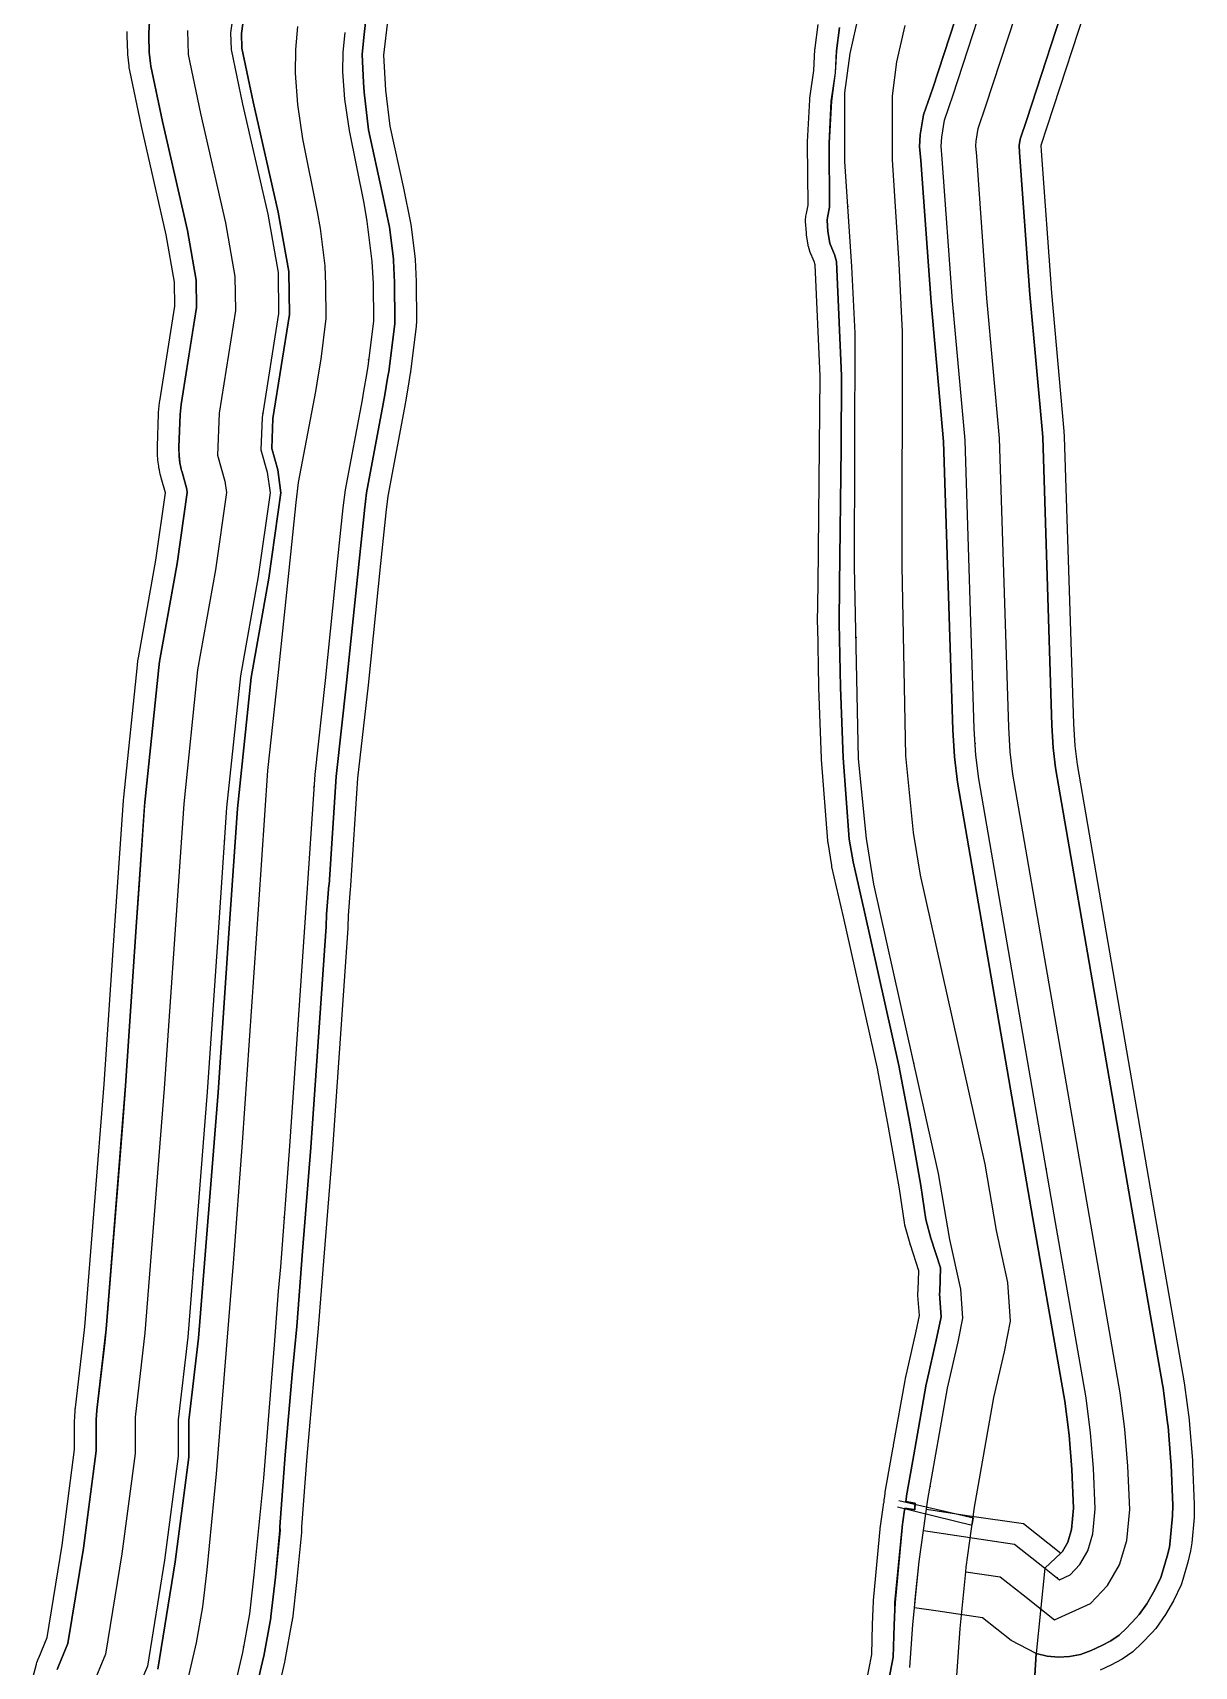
# Model space of a CAD drawing. Header units: inches. Extents: x 87989 to 118156, y 435697 to 451526.
# Drawn here: x 97916.9 to 98186.2, y 448324.2 to 448703 of the extents above; entities that cross this region are included whole.
import ezdxf

# ---------------------------------------------------------------- set-up
doc = ezdxf.new("R2010")
doc.units = ezdxf.units.IN
doc.header["$MEASUREMENT"] = 0
for name, color, linetype, true_color in [('As_waterkering_BWK', 7, 'Continuous', 0x7b8981), ('Beschermingszone_BWK', 7, 'Continuous', 0xcf890d), ('Grens_bebouwingsvrije_zone_BWK', 7, 'Continuous', 0x6789ae), ('Kernzone_BWK', 7, 'Continuous', 0xcb89af), ('Kunstwerken_BWK', 7, 'Continuous', 0xc78952), ('Referentiepunten_BWK', 7, 'Continuous', 0x178980)]:
    doc.layers.add(name, color=color, linetype=linetype, true_color=true_color)

msp = doc.modelspace()

# ---------------------------------------------------------------- linework, layer by layer
at = {"layer": 'As_waterkering_BWK'}
for points in [[(98123.4171, 448355.6581), (98144.5279, 448352.544), (98151.4964, 448347.013), (98154.9312, 448344.2867), (98157.4261, 448345.4092), (98159.675, 448347.7905), (98161.5271, 448350.9655), (98162.7177, 448354.9342), (98163.2469, 448360.7551), (98162.85, 448370.1478), (98162.1886, 448378.3499), (98161.1302, 448386.4197), (98153.7219, 448428.8854), (98136.2594, 448529.9564), (98135.5979, 448535.5127), (98135.201, 448541.5981), (98133.0844, 448608.5378), (98130.1739, 448640.8171), (98127.7927, 448673.7578), (98127.5281, 448676.6682), (98127.6604, 448678.7849), (98128.3218, 448682.7536), (98130.3062, 448688.5745), (98140.625, 448720.1922)], [(97963.7248, 448709.5815), (97962.7987, 448702.9669), (97962.931, 448699.1304), (97965.5768, 448686.4304), (97971.3977, 448660.8981), (97973.7789, 448647.4043), (97973.9112, 448637.8793), (97970.0748, 448613.8021), (97969.8102, 448606.2615), (97971.2654, 448601.1021), (97971.9269, 448596.3396), (97969.1487, 448576.8927), (97965.0477, 448553.8739), (97961.8727, 448523.3145), (97959.8883, 448494.3425), (97957.3747, 448457.4331), (97952.8768, 448400.5475), (97950.6279, 448381.3652), (97950.6279, 448372.8985), (97947.4528, 448348.8214), (97943.4841, 448324.2151), (97940.4414, 448316.939)], [(98120.2941, 448323.9184), (98120.9498, 448333.8805), (98122.4159, 448348.5399), (98124.4305, 448362.8635), (98128.9937, 448388.7203), (98131.4502, 448399.457), (98132.5585, 448404.941), (98132.0681, 448411.6279), (98129.5546, 448423.1373), (98126.9087, 448438.4832), (98111.9597, 448505.5552), (98110.2399, 448516.1386), (98108.3879, 448534.6594), (98107.4618, 448579.2418), (98107.5941, 448633.3492), (98106.8003, 448648.8274), (98105.2128, 448673.1691), (98105.2128, 448689.0441), (98106.4035, 448698.1723), (98108.5201, 448707.4327)]]:
    msp.add_lwpolyline(points, dxfattribs=at)
msp.add_polyline3d([(97989.2396, 448703.0358, 0), (97988.8329, 448698.5185, 0), (97988.7563, 448693.9134, 0), (97989.2125, 448687.578, 0), (97990.2691, 448680.3132, 0), (97993.6928, 448663.4957, 0), (97994.4119, 448659.2162, 0), (97995.5677, 448649.9279, 0), (97995.8093, 448644.8661, 0), (97995.8942, 448636.1415, 0), (97994.5919, 448625.6918, 0), (97994.2594, 448623.7109, 0), (97993.6185, 448619.8923, 0), (97993.2753, 448617.847, 0), (97989.3619, 448597.0395, 0), (97988.8484, 448592.8365, 0), (97987.6117, 448580.9758, 0), (97984.7071, 448552.7722, 0), (97982.2825, 448530.9889, 0), (97980.2678, 448500.0839, 0), (97976.4343, 448444.8462, 0), (97974.3238, 448416.8347, 0), (97973.8477, 448411.182, 0), (97972.9089, 448398.7222, 0), (97970.4131, 448367.8321, 0), (97968.2042, 448345.4174, 0), (97967.1701, 448336.3551, 0), (97965.5603, 448327.4194, 0), (97959.7533, 448302.4014, 0)], dxfattribs=at)
at = {"layer": 'Beschermingszone_BWK'}
for points in [[(98149.2368, 448322.0939), (98149.5701, 448327.1592), (98152.1055, 448326.5402), (98154.7043, 448326.3009), (98157.31, 448326.4465), (98159.8659, 448326.9739), (98162.3165, 448327.8716), (98164.8114, 448328.994), (98166.8831, 448330.0937), (98168.7942, 448331.4533), (98170.5123, 448333.05), (98172.7613, 448335.4312), (98173.4638, 448336.2203), (98175.2231, 448338.7208), (98177.0954, 448341.9306), (98178.4416, 448344.8091), (98178.768, 448345.7932), (98179.9586, 448349.762), (98180.4443, 448351.8086), (98180.6438, 448353.3046), (98181.173, 448359.1254), (98181.2309, 448361.5149), (98180.834, 448370.9077), (98180.7918, 448371.5947), (98180.1303, 448379.7968), (98180.0358, 448380.6905), (98178.9774, 448388.7603), (98178.8624, 448389.5132), (98171.4566, 448431.9644), (98154.0772, 448532.5544), (98153.5285, 448537.1635), (98153.1825, 448542.4685), (98151.0754, 448609.1067), (98151.0116, 448610.1542), (98148.1156, 448642.2743), (98145.7323, 448675.2215), (98145.5859, 448676.8484), (98145.8346, 448678.3406), (98147.3807, 448682.8781), (98157.5551, 448714.0509)], [(98162.2579, 448712.345), (98152.1236, 448681.2958), (98150.6615, 448676.8877), (98150.7155, 448675.6281), (98153.0993, 448642.6791), (98155.9914, 448610.6032), (98156.0729, 448609.2648), (98158.1774, 448542.7103), (98158.5092, 448537.6221), (98159.0266, 448533.2761), (98176.3829, 448432.8197), (98183.788, 448390.3725), (98183.935, 448389.4105), (98184.9933, 448381.3407), (98185.1142, 448380.1987), (98185.7756, 448371.9966), (98185.8295, 448371.1188), (98186.2264, 448361.726), (98186.1525, 448358.6727), (98185.6233, 448352.8519), (98185.3683, 448350.9403), (98184.7478, 448348.3252), (98183.5571, 448344.3565), (98183.14, 448343.099), (98181.4199, 448339.4209), (98179.5419, 448336.2014), (98177.2941, 448333.0063), (98176.3963, 448331.9981), (98174.1474, 448329.6169), (98171.952, 448327.5767), (98169.51, 448325.8394), (98166.8628, 448324.4343), (98164.3679, 448323.3118)], [(97916.9009, 448321.5353), (97917.7576, 448324.7318), (97917.8887, 448325.1475), (97917.9304, 448325.258), (97918.2556, 448326.0898), (97918.2995, 448326.1982), (97920.2437, 448330.8473), (97923.704, 448352.3016), (97926.6279, 448374.4742), (97926.6279, 448381.3652), (97926.6364, 448381.6567), (97926.7656, 448383.8691), (97926.7911, 448384.1598), (97928.9875, 448402.8939), (97933.4392, 448459.1955), (97935.9442, 448495.9778), (97937.9322, 448524.9982), (97937.997, 448525.7509), (97941.1762, 448556.3541), (97941.198, 448556.5327), (97941.3879, 448557.8851), (97941.4161, 448558.0624), (97945.4489, 448580.6991), (97947.6795, 448596.3137), (97946.7048, 448599.77), (97946.5897, 448600.1956), (97946.4765, 448600.6466), (97946.3722, 448601.0996), (97946.2766, 448601.5546), (97946.1984, 448601.9637), (97946.1839, 448602.0437), (97946.112, 448602.4697), (97946.0429, 448602.9295), (97945.9829, 448603.3905), (97945.9317, 448603.8526), (97945.8895, 448604.3157), (97945.8563, 448604.7794), (97945.8321, 448605.2437), (97945.8169, 448605.7083), (97945.8108, 448606.1248), (97945.8105, 448606.2067), (97945.8135, 448606.6381), (97945.8243, 448607.0788), (97946.0896, 448614.6437), (97946.1098, 448614.9503), (97946.3348, 448617.2737), (97946.3738, 448617.5786), (97949.8848, 448639.6135), (97949.8081, 448645.1379), (97947.8663, 448656.1412), (97942.1293, 448681.3155), (97939.428, 448694.2731), (97939.3027, 448694.925), (97939.247, 448695.3095), (97938.9696, 448697.954), (97938.9453, 448698.3033), (97938.8119, 448702.1828), (97938.7991, 448702.9238), (97938.8108, 448703.3143)], [(97943.9822, 448705.6014), (97943.7987, 448702.9669), (97943.81, 448702.3121), (97943.9423, 448698.4756), (97944.2197, 448695.8311), (97944.3304, 448695.2553), (97947.0142, 448682.3812), (97951.6984, 448661.8284), (97952.7686, 448657.1326), (97954.802, 448645.6101), (97954.8903, 448639.2521), (97953.9657, 448633.4494), (97951.3115, 448616.7918), (97951.0865, 448614.4684), (97950.8219, 448606.9278), (97950.8218, 448606.9237), (97950.8126, 448606.5598), (97950.8104, 448606.1917), (97950.8152, 448605.8276), (97950.8153, 448605.8237), (97950.8154, 448605.8198), (97950.8274, 448605.4558), (97950.8461, 448605.0953), (97950.8465, 448605.0882), (97950.847, 448605.081), (97950.8723, 448604.7277), (97950.8728, 448604.721), (97950.8734, 448604.7143), (97950.9056, 448604.3611), (97950.9062, 448604.3544), (97950.9069, 448604.3478), (97950.9461, 448603.9936), (97950.9467, 448603.9886), (97950.9473, 448603.9837), (97950.9943, 448603.6236), (97951.0481, 448603.2649), (97951.0489, 448603.2595), (97951.0498, 448603.2541), (97951.1102, 448602.8988), (97951.1107, 448602.8962), (97951.1793, 448602.535), (97951.2535, 448602.1812), (97951.2549, 448602.1748), (97951.2563, 448602.1684), (97951.3376, 448601.8161), (97951.4251, 448601.467), (97951.4271, 448601.459), (97951.4292, 448601.451), (97951.5226, 448601.1075), (97951.5236, 448601.1038), (97952.6253, 448597.1977), (97952.7393, 448596.3769), (97950.3862, 448579.9051), (97947.3303, 448562.7526), (97946.3393, 448557.1898), (97946.1494, 448555.8374), (97942.9744, 448525.278), (97942.9171, 448524.6128), (97942.7876, 448522.7225), (97941.528, 448504.3325), (97940.9325, 448495.6371), (97938.4257, 448458.8283), (97937.6902, 448449.5271), (97937.1534, 448442.7373), (97933.9643, 448402.4041), (97933.6009, 448399.3047), (97931.7571, 448383.5776), (97931.6279, 448381.3652), (97931.6279, 448374.1458), (97930.0663, 448362.3038), (97928.6518, 448351.5776), (97925.0854, 448329.4655), (97922.9124, 448324.2692), (97922.5872, 448323.4374)], [(98110.0996, 448319.8555), (98111.4355, 448326.9023), (98111.6465, 448333.8867), (98111.7559, 448337.5117), (98111.7578, 448337.5547), (98111.8359, 448339.1992), (98111.8379, 448339.25), (98111.8477, 448339.3711), (98111.8516, 448339.4297), (98113.4922, 448356.8555), (98113.5, 448356.9258), (98113.5176, 448357.0742), (98113.5254, 448357.1328), (98113.543, 448357.2461), (98114.1465, 448361.5352), (98114.1699, 448361.6758), (98114.1816, 448361.7305), (98114.2695, 448362.1289), (98114.2949, 448362.2305), (98114.3203, 448362.3164), (98114.3242, 448362.582), (98114.3496, 448362.9375), (98114.3652, 448363.1016), (98114.5313, 448364.2773), (98114.5371, 448364.3203), (98114.5723, 448364.5352), (98114.5781, 448364.5781), (98116.4141, 448374.9844), (98116.4238, 448375.0352), (98116.4512, 448375.1562), (98116.457, 448375.1797), (98116.4629, 448375.2188), (98116.4844, 448375.3672), (98116.4961, 448375.4453), (98119.1523, 448390.4883), (98119.1621, 448390.5469), (98119.2266, 448390.8594), (98119.2383, 448390.918), (98121.6738, 448401.5625), (98122.4844, 448405.5781), (98122.1465, 448410.2031), (98122.1406, 448410.2852), (98122.1348, 448410.4688), (98122.1387, 448410.7227), (98122.1602, 448411.0547), (98122.1758, 448411.2148), (98122.2148, 448411.5117), (98122.373, 448415.875), (98120.4004, 448421.9063), (98120.3828, 448421.9688), (98120.3457, 448422.0859), (98120.3301, 448422.1445), (98119.1367, 448426.5156), (98119.1016, 448426.6641), (98119.0371, 448426.9766), (98119.0137, 448427.1211), (98117.9043, 448434.8828), (98117.8984, 448434.9258), (98115.3398, 448449.2148), (98112.8516, 448462.4492), (98112.8438, 448462.4922), (98104.8652, 448498.0273), (98102.2207, 448509.5938), (98102.2051, 448509.668), (98102.1738, 448509.8281), (98102.1602, 448509.9063), (98101.3008, 448515.1992), (98101.2871, 448515.2852), (98101.2598, 448515.5117), (98101.25, 448515.6133), (98099.7949, 448534.4648), (98099.793, 448534.5078), (98099.7852, 448534.6172), (98099.7832, 448534.668), (98099.1875, 448551.0742), (98099.1875, 448551.1797), (98099.1895, 448551.3867), (98098.9004, 448565.4688), (98098.8652, 448565.8633), (98098.8594, 448565.9258), (98098.8535, 448566.0898), (98098.8555, 448566.1289), (98098.9863, 448575.0664), (98099.3184, 448606.8633), (98099.4492, 448623.3281), (98098.2891, 448649.1484), (98098.0586, 448649.9688), (98097.1113, 448652.2813), (98097.0938, 448652.3281), (98097.0566, 448652.4219), (98097.0215, 448652.5195), (98096.9727, 448652.6758), (98096.8594, 448653.1016), (98096.8223, 448653.2578), (98096.8125, 448653.3203), (98096.3359, 448656.0508), (98096.3203, 448656.1523), (98096.3164, 448656.1836), (98096.2852, 448656.4492), (98096.2734, 448656.582), (98096.1035, 448659.1992), (98096.0996, 448659.2813), (98096.0938, 448659.4414), (98096.0977, 448659.6875), (98096.1016, 448659.75), (98096.1426, 448660.1992), (98096.1543, 448660.3008), (98096.1758, 448660.4414), (98096.2969, 448661.0703), (98096.668, 448663.0273), (98096.5391, 448677.3633), (98096.5391, 448677.4297), (98096.543, 448677.5898), (98096.5469, 448677.668), (98097.0762, 448687.4063), (98097.084, 448687.4961), (98097.1035, 448687.707), (98097.1152, 448687.8008), (98098.0117, 448694.2109), (98098.2656, 448699.0859), (98098.2676, 448699.1211), (98098.2734, 448699.1875), (98098.291, 448699.3906), (98098.3027, 448699.4883), (98099.0313, 448704.9141)], [(98103.9863, 448704.25), (98103.2598, 448698.8281), (98102.9941, 448693.7344), (98102.0684, 448687.1172), (98101.5391, 448677.3945), (98101.6719, 448662.5781), (98101.209, 448660.1367), (98101.0918, 448659.5234), (98101.2637, 448656.9063), (98101.7383, 448654.1797), (98101.8066, 448654.0078), (98102.7949, 448651.5977), (98103.2598, 448649.9453), (98104.4492, 448623.4219), (98104.3164, 448606.8164), (98103.9863, 448575), (98103.8535, 448566.0703), (98104.1855, 448551.2539), (98104.7793, 448534.8516), (98106.2363, 448516), (98107.0957, 448510.707), (98109.7402, 448499.1328), (98117.7441, 448463.4805), (98120.2578, 448450.1172), (98122.8379, 448435.6992), (98123.9629, 448427.8281), (98125.1523, 448423.4609), (98127.4023, 448416.582), (98127.2031, 448411.0938), (98127.1328, 448410.5586), (98127.5215, 448405.2578), (98126.5625, 448400.5117), (98124.1191, 448389.8359), (98124.0703, 448389.5898), (98121.4199, 448374.5742), (98121.3828, 448374.25), (98121.3379, 448374.1133), (98119.5059, 448363.7305), (98119.4785, 448363.5586), (98119.3184, 448362.4141), (98121.3223, 448362.0469), (98121.498, 448362.0156), (98121.4492, 448360.4883), (98121.207, 448360.5273), (98119.0977, 448360.8398), (98118.9707, 448359.9375), (98118.4922, 448356.5273), (98118.4707, 448356.3867), (98116.8301, 448338.9609), (98116.752, 448337.3398), (98116.6445, 448333.7383), (98116.4219, 448326.3594), (98114.9668, 448318.6875)]]:
    msp.add_lwpolyline(points, dxfattribs=at)
for points in [[(97964.6484, 448301.375, 0), (97970.4316, 448326.2891, 0), (97970.4805, 448326.5313, 0), (97972.0918, 448335.4688, 0), (97972.1387, 448335.7891, 0), (97973.1758, 448344.8906, 0), (97974.2402, 448355.6953, 0), (97974.2012, 448356.582, 0), (97975.4453, 448373.25, 0), (97977.0742, 448391.832, 0), (97978.127, 448403.0352, 0), (97979.4688, 448420.4687, 0), (97981.4199, 448444.4844, 0), (97984.9766, 448495.7148, 0), (97985.0234, 448498.5273, 0), (97985.5977, 448505.3281, 0), (97985.6289, 448505.4492, 0), (97987.2637, 448530.5508, 0), (97989.6777, 448552.2383, 0), (97992.5859, 448580.4609, 0), (97993.8125, 448592.2305, 0), (97993.8223, 448592.3164, 0), (97994.3047, 448596.2734, 0), (97998.1973, 448616.9727, 0), (97998.5488, 448619.0664, 0), (97999.1914, 448622.8828, 0), (97999.5234, 448624.8633, 0), (97999.5527, 448625.0742, 0), (98000.8555, 448635.5234, 0), (98000.8945, 448636.1914, 0), (98000.8086, 448644.9141, 0), (98000.8027, 448645.1055, 0), (98000.5625, 448650.168, 0), (98000.5293, 448650.5469, 0), (97999.6094, 448657.9297, 0), (97997.9531, 448665.9531, 0), (97994.793, 448680.5117, 0), (97993.7402, 448689.2266, 0), (97993.6191, 448691.4297, 0), (97993.2598, 448697.9414, 0), (97993.6953, 448701.8984, 0), (97994.3145, 448707.5195, 0)], [(97999.207, 448706.2773, 0), (97998.2754, 448697.8047, 0), (97998.7227, 448689.6641, 0), (97999.7285, 448681.3438, 0), (98002.8457, 448666.9883, 0), (98004.5098, 448658.9336, 0), (98004.5254, 448658.8438, 0), (98004.5586, 448658.6484, 0), (98004.5703, 448658.5586, 0), (98005.4902, 448651.1641, 0), (98005.4961, 448651.1172, 0), (98005.5059, 448651.0195, 0), (98005.5117, 448650.9727, 0), (98005.543, 448650.5938, 0), (98005.5469, 448650.5469, 0), (98005.5527, 448650.4492, 0), (98005.5566, 448650.4063, 0), (98005.7988, 448645.3203, 0), (98005.8008, 448645.2734, 0), (98005.8066, 448645.0352, 0), (98005.8086, 448644.9883, 0), (98005.8945, 448636.2266, 0), (98005.8926, 448636.1563, 0), (98005.8887, 448635.9883, 0), (98005.8867, 448635.9063, 0), (98005.8477, 448635.2266, 0), (98005.8418, 448635.1563, 0), (98005.8262, 448634.9883, 0), (98005.8184, 448634.9063, 0), (98004.5098, 448624.4219, 0), (98004.5039, 448624.375, 0), (98004.4668, 448624.1133, 0), (98004.459, 448624.0625, 0), (98004.1211, 448622.0547, 0), (98003.4805, 448618.2383, 0), (98003.125, 448616.1172, 0), (98003.1152, 448616.0703, 0), (97999.248, 448595.5078, 0), (97998.7871, 448591.7344, 0), (97998.7832, 448591.6914, 0), (97997.5586, 448579.9453, 0), (97994.6504, 448551.707, 0), (97992.2461, 448530.1094, 0), (97990.625, 448505.2852, 0), (97990.623, 448505.2461, 0), (97990.6094, 448505.0859, 0), (97990.5957, 448504.9609, 0), (97990.5898, 448504.9102, 0), (97990.5215, 448504.4609, 0), (97990.5156, 448504.4297, 0), (97990.0195, 448498.2813, 0), (97989.9766, 448495.6328, 0), (97989.9746, 448495.5664, 0), (97989.9688, 448495.4336, 0), (97989.9648, 448495.375, 0), (97986.4063, 448444.1094, 0), (97984.4531, 448420.0742, 0), (97983.1113, 448402.6328, 0), (97983.1074, 448402.5898, 0), (97982.0527, 448391.3789, 0), (97980.4297, 448372.8438, 0), (97979.209, 448356.5117, 0), (97979.2363, 448355.9219, 0), (97979.2383, 448355.8086, 0), (97979.2363, 448355.7422, 0), (97979.2285, 448355.3828, 0), (97979.2227, 448355.2852, 0), (97979.2168, 448355.2031, 0), (97978.1504, 448344.3789, 0), (97978.1465, 448344.3398, 0), (97977.1055, 448335.2227, 0), (97977.1016, 448335.1797, 0), (97977.0898, 448335.1016, 0), (97977.084, 448335.0625, 0), (97977.0371, 448334.7422, 0), (97977.0313, 448334.7031, 0), (97977.0195, 448334.6211, 0), (97977.0117, 448334.582, 0), (97975.3965, 448325.6172, 0), (97975.3867, 448325.5625, 0), (97975.3223, 448325.25, 0), (97975.3086, 448325.1875, 0), (97969.543, 448300.3516, 0)]]:
    msp.add_polyline3d(points, dxfattribs=at)
at = {"layer": 'Grens_bebouwingsvrije_zone_BWK'}
for points in [[(98133.2291, 448346.1241), (98141.2363, 448344.943), (98146.5229, 448340.7469), (98153.7722, 448334.9929), (98162.1539, 448338.7639), (98166.1222, 448342.9656), (98168.9165, 448347.7559), (98170.6119, 448353.4073), (98171.2623, 448360.5609), (98170.8364, 448370.6384), (98170.1466, 448379.1921), (98169.0403, 448387.6278), (98161.604, 448430.2539), (98144.1784, 448531.1111), (98143.567, 448536.2464), (98143.1928, 448541.985), (98141.073, 448609.0239), (98138.148, 448641.4647), (98135.7665, 448674.4084), (98135.5508, 448676.7815), (98135.6192, 448677.8754), (98136.1053, 448680.7923), (98137.8952, 448686.0426), (98148.1495, 448717.4628)], [(97952.7747, 448703.4918), (97952.9665, 448697.9296), (97955.8062, 448684.2991), (97961.5929, 448658.9165), (97963.7911, 448646.4598), (97963.9002, 448638.6019), (97960.1025, 448614.7679), (97959.7615, 448605.0507), (97961.4548, 448599.0474), (97961.8281, 448596.3592), (97959.2736, 448578.4773), (97955.1388, 448555.2694), (97951.908, 448524.1731), (97949.9115, 448495.0239), (97947.4016, 448458.1669), (97942.9228, 448401.5242), (97940.6279, 448381.9494), (97940.6279, 448373.555), (97937.5575, 448350.2715), (97933.8006, 448326.9786), (97930.7867, 448319.7716)], [(97978.3241, 448704.4688), (97977.8412, 448699.104), (97977.7497, 448693.6094), (97978.2696, 448686.3898), (97979.4283, 448678.4229), (97982.8762, 448661.4866), (97983.525, 448657.625), (97984.6002, 448648.9851), (97984.8118, 448644.5502), (97984.8876, 448636.771), (97983.7051, 448627.2831), (97983.4111, 448625.5316), (97982.7703, 448621.713), (97982.4449, 448619.7741), (97978.486, 448598.7248), (97977.9178, 448594.074), (97976.6702, 448582.1097), (97973.7696, 448553.944), (97971.3222, 448531.9556), (97969.2926, 448500.8225), (97965.4629, 448445.6402), (97963.3585, 448417.7095), (97962.8824, 448412.0568), (97961.9423, 448399.5783), (97959.4567, 448368.8145), (97957.2656, 448346.5805), (97956.2814, 448337.9555), (97954.7832, 448329.6395), (97948.9841, 448304.6557)], [(98133.2291, 448346.1241), (98133.3393, 448347.226), (98135.2965, 448361.141), (98139.7782, 448386.5364), (98142.2045, 448397.1405), (98143.6394, 448404.2408), (98142.9815, 448413.2116), (98140.3532, 448425.2463), (98137.7034, 448440.6154), (98122.766, 448507.6356), (98121.1517, 448517.5694), (98119.3765, 448535.3219), (98118.4621, 448579.3426), (98118.5948, 448633.6176), (98117.782, 448649.467), (98116.2128, 448673.5274), (98116.2128, 448688.3297), (98117.2434, 448696.231), (98119.1659, 448704.6419)], [(98088.6494, 447669.1768), (98081.0684, 447737.4065), (98077.3788, 447762.9695), (98068.4107, 447860.1678), (98057.5641, 447982.5233), (98053.5299, 448027.5501), (98053.9888, 448037.1866), (98056.0664, 448048.6746), (98058.4588, 448059.2515), (98069.6191, 448098.2468), (98089.9985, 448169.5748), (98097.6692, 448196.8192), (98107.9463, 448232.5887), (98111.2201, 448247.5934), (98113.9984, 448261.6176), (98116.1335, 448271.4139), (98127.2749, 448308.3771), (98131.1928, 448322.0171), (98131.9137, 448332.9718), (98133.2291, 448346.1241)]]:
    msp.add_lwpolyline(points, dxfattribs=at)
at = {"layer": 'Kernzone_BWK'}
for points in [[(98157.5547, 448714.0508), (98147.3789, 448682.8789), (98145.8359, 448678.3398), (98145.5859, 448676.8477), (98145.7305, 448675.2227), (98148.1172, 448642.2734), (98151.0117, 448610.1523), (98151.0742, 448609.1055), (98153.1836, 448542.4688), (98153.5273, 448537.1641), (98154.0781, 448532.5547), (98171.457, 448431.9648), (98178.8633, 448389.5117), (98178.9766, 448388.7617), (98180.0352, 448380.6914), (98180.1289, 448379.7969), (98180.793, 448371.5938), (98180.8359, 448370.9063), (98181.2305, 448361.5156), (98181.1719, 448359.125), (98180.6445, 448353.3047), (98180.4453, 448351.8086), (98179.957, 448349.7617), (98178.7695, 448345.793), (98178.4414, 448344.8086), (98177.0938, 448341.9297), (98175.2227, 448338.7227), (98173.4648, 448336.2188), (98172.7617, 448335.4297), (98170.5117, 448333.0508), (98168.793, 448331.4531), (98166.8828, 448330.0938), (98164.8125, 448328.9922), (98162.3164, 448327.8711), (98159.8672, 448326.9727), (98157.3086, 448326.4453), (98154.7031, 448326.3008), (98152.1055, 448326.5391), (98149.5703, 448327.1597), (98143.7416, 448330.1874), (98137.1218, 448335.4417), (98126.2669, 448337.0429), (98121.339, 448337.7698), (98121.6056, 448340.4359), (98122.416, 448348.54), (98123.417, 448355.658), (98124.1131, 448360.6095), (98129.0597, 448359.8798), (98134.1286, 448359.1321), (98146.5854, 448357.2946), (98155.2663, 448350.4041), (98155.6456, 448350.8056), (98156.9087, 448352.9711), (98157.7841, 448355.8884), (98158.2374, 448360.8762), (98157.8585, 448369.8415), (98157.2152, 448377.8236), (98156.1862, 448385.6647), (98148.7957, 448428.0297), (98131.3096, 448529.2346), (98130.6173, 448535.0546), (98130.2061, 448541.3561), (98128.0911, 448608.2342), (98125.1902, 448640.4123), (98122.8094, 448673.351), (98122.5138, 448676.5964), (98122.6857, 448679.3534), (98123.4574, 448683.98), (98125.5628, 448690.1573), (98135.9222, 448721.898)], [(98135.9222, 448721.898), (98125.5628, 448690.1573), (98123.4574, 448683.98), (98122.6857, 448679.3534), (98122.5138, 448676.5964), (98122.8094, 448673.351), (98125.1902, 448640.4123), (98128.0911, 448608.2342), (98130.2061, 448541.3561), (98130.6173, 448535.0546), (98131.3096, 448529.2346), (98148.7957, 448428.0297), (98156.1862, 448385.6647), (98157.2152, 448377.8236), (98157.8585, 448369.8415), (98158.2374, 448360.8762), (98157.7841, 448355.8884), (98156.9087, 448352.9711), (98155.6456, 448350.8056), (98155.2663, 448350.4041), (98151.5513, 448346.9691), (98149.5703, 448327.1597), (98149.2305, 448322.0156)], [(97945.9049, 448323.5241), (97949.9268, 448348.4584), (97953.128, 448372.7339), (97953.128, 448381.2189), (97955.3655, 448400.3028), (97959.8683, 448457.2496), (97962.3822, 448494.1726), (97964.3642, 448523.1003), (97967.5252, 448553.5251), (97971.6178, 448576.4969), (97974.4517, 448596.3353), (97973.7176, 448601.6158), (97972.3222, 448606.5645), (97972.5681, 448613.5605), (97976.4137, 448637.6983), (97976.276, 448647.64), (97973.8492, 448661.3934), (97968.0197, 448686.9629), (97965.4222, 448699.4301), (97965.305, 448702.8357), (97966.1715, 448709.0257)], [(97966.1715, 448709.0257), (97965.305, 448702.8357), (97965.4222, 448699.4301), (97968.0197, 448686.9629), (97973.8492, 448661.3934), (97976.276, 448647.64), (97976.4137, 448637.6983), (97972.5681, 448613.5605), (97972.3222, 448606.5645), (97973.7176, 448601.6158), (97974.4517, 448596.3353), (97971.6178, 448576.4969), (97967.5252, 448553.5251), (97964.3642, 448523.1003), (97962.3822, 448494.1726), (97959.8683, 448457.2496), (97955.3655, 448400.3028), (97953.128, 448381.2189), (97953.128, 448372.7339), (97949.9268, 448348.4584), (97945.9049, 448323.5241)], [(97994.3125, 448707.5195), (97993.6953, 448701.8984), (97993.2617, 448697.9414), (97993.6172, 448691.4297), (97993.7383, 448689.2266), (97994.793, 448680.5117), (97997.9531, 448665.9531), (97999.6094, 448657.9297), (98000.5313, 448650.5469), (98000.5625, 448650.168), (98000.8047, 448645.1055), (98000.8086, 448644.9141), (98000.8945, 448636.1914), (98000.8555, 448635.5234), (97999.5547, 448625.0742), (97999.5234, 448624.8633), (97999.1914, 448622.8828), (97998.5508, 448619.0664), (97998.1992, 448616.9727), (97994.3047, 448596.2734), (97993.8203, 448592.3164), (97993.8125, 448592.2305), (97992.5859, 448580.4609), (97989.6797, 448552.2383), (97987.2656, 448530.5508), (97985.6289, 448505.4492), (97985.5977, 448505.3281), (97985.0234, 448498.5273), (97984.9766, 448495.7148), (97981.4219, 448444.4844), (97979.4688, 448420.4687), (97978.1289, 448403.0352), (97977.0742, 448391.832), (97975.4453, 448373.25), (97974.1992, 448356.582), (97974.2422, 448355.6953), (97973.1758, 448344.8906), (97972.1367, 448335.7891), (97972.0898, 448335.4688), (97970.4805, 448326.5313), (97970.4297, 448326.2891), (97964.6484, 448301.375)], [(98114.9648, 448318.6875), (98116.4219, 448326.3594), (98116.6445, 448333.7383), (98116.7539, 448337.3398), (98116.8281, 448338.9609), (98118.4688, 448356.3867), (98118.4922, 448356.5273), (98118.9688, 448359.9375), (98119.0977, 448360.8398), (98121.207, 448360.5273), (98121.4492, 448360.4883), (98121.4649, 448361.0001), (98121.4961, 448362.0156), (98121.3242, 448362.0469), (98119.3203, 448362.4141), (98119.4805, 448363.5586), (98119.5078, 448363.7305), (98121.3398, 448374.1133), (98121.3828, 448374.25), (98121.4219, 448374.5742), (98124.0703, 448389.5898), (98124.1211, 448389.8359), (98126.5625, 448400.5117), (98127.5234, 448405.2578), (98127.1328, 448410.5586), (98127.2031, 448411.0938), (98127.4023, 448416.582), (98125.1523, 448423.4609), (98123.9609, 448427.8281), (98122.8398, 448435.6992), (98120.2578, 448450.1172), (98117.7461, 448463.4805), (98109.7422, 448499.1328), (98107.0938, 448510.707), (98106.2344, 448516), (98104.7813, 448534.8516), (98104.1836, 448551.2539), (98103.8555, 448566.0703), (98103.9883, 448575), (98104.3164, 448606.8164), (98104.4492, 448623.4219), (98103.2578, 448649.9453), (98102.7969, 448651.5977), (98101.8086, 448654.0078), (98101.7383, 448654.1797), (98101.2617, 448656.9063), (98101.0938, 448659.5234), (98101.207, 448660.1367), (98101.6719, 448662.5781), (98101.5391, 448677.3945), (98102.0664, 448687.1172), (98102.9961, 448693.7344), (98103.2578, 448698.8281), (98103.9883, 448704.25)]]:
    msp.add_lwpolyline(points, dxfattribs=at)
msp.add_lwpolyline([(97922.5872, 448323.4374), (97922.9124, 448324.2692), (97925.0854, 448329.4655), (97928.6518, 448351.5776), (97931.6279, 448374.1458), (97931.6279, 448381.3652), (97931.7571, 448383.5776), (97933.9643, 448402.4041), (97938.4257, 448458.8283), (97940.9325, 448495.6371), (97942.9171, 448524.6128), (97942.9744, 448525.278), (97946.1494, 448555.8374), (97946.3393, 448557.1898), (97950.3862, 448579.9051), (97952.7393, 448596.3769), (97952.6253, 448597.1977), (97951.5236, 448601.1038, -0.07762247), (97950.8219, 448606.9278), (97951.0865, 448614.4684), (97951.3115, 448616.7918), (97954.8903, 448639.2521), (97954.802, 448645.6101), (97952.7686, 448657.1326), (97947.0142, 448682.3812), (97944.3304, 448695.2553), (97944.2197, 448695.8311), (97943.9423, 448698.4756), (97943.81, 448702.3121), (97943.7987, 448702.9669), (97943.9822, 448705.6014)], format="xyb", dxfattribs=at)
at = {"layer": 'Kunstwerken_BWK'}
msp.add_lwpolyline([(98117.4373, 448361.1925), (98134.756, 448356.9664), (98135.0045, 448358.5408), (98117.6859, 448362.6012)], dxfattribs=at)
at = {"layer": 'Referentiepunten_BWK'}
for p in [(98105.8948, 448662.7117), (98130.4289, 448637.9887), (97994.7752, 448627.1628), (97970.2265, 448614.7543), (98107.8041, 448562.7653), (98135.426, 448538.149), (97982.0899, 448528.0342), (97961.3553, 448515.7601), (98121.2167, 448464.0216), (98151.8822, 448439.5335), (97975.1856, 448428.2734), (97954.1006, 448416.025), (98124.9672, 448365.9048), (98154.4275, 448344.6865), (97965.8003, 448328.7516)]:
    msp.add_point(p, dxfattribs=at)

doc.saveas('drawing.dxf')
